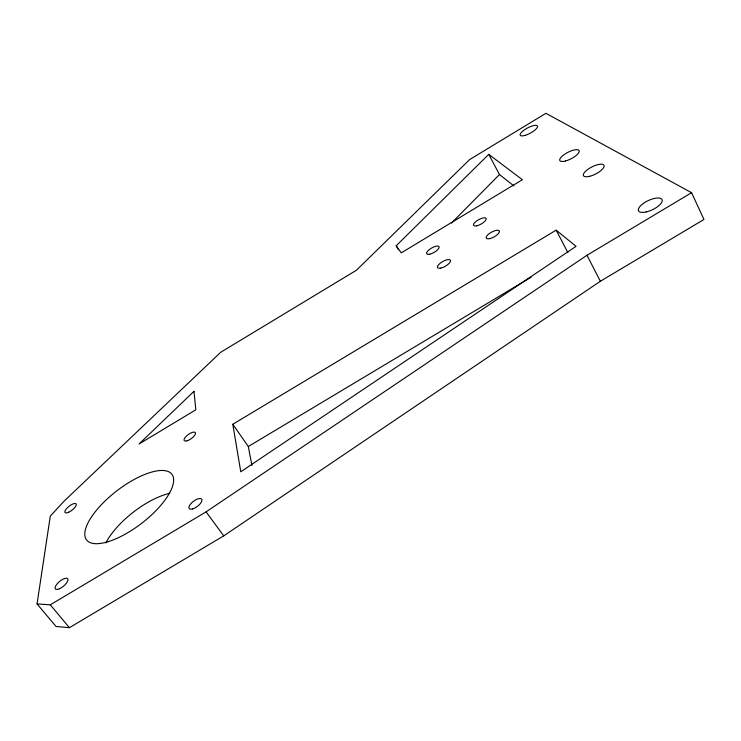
<?xml version="1.0" encoding="UTF-8"?>
<svg xmlns="http://www.w3.org/2000/svg" width="741" height="741" viewBox="0 0 741 741"><rect width="100%" height="100%" fill="white"/><g stroke="black" fill="none" stroke-linecap="round" stroke-linejoin="round"><path stroke-width="1.11" d="M37.05 603.924L50.295 516.088L63.967 501.277L220.744 352.244L356.449 270.224L469.609 159.602L545.913 113.317L691.585 192.697L703.95 219.456L600.349 281.265L223.736 535.863L69.404 627.683L56.02 626.469L37.05 603.924L50.295 604.823L206.091 511.864L586.992 255.265L691.585 192.697M451.501 223.05L499.48 174.543L488.745 154.35L396.185 245.78L398.51 249.745M232.794 424.269L556.176 230.136L576.044 246.345L240.769 471.795L232.794 424.269L248.309 446.517L251.894 465.459M248.309 446.517L531.186 277.153M488.745 154.35L522.386 179.72L401.27 252.857L396.185 245.78M499.48 174.543L513.958 185.954M50.295 604.823L69.404 627.683M206.091 511.864L223.736 535.863M556.176 230.136L567.838 252.542M586.992 255.265L600.349 281.265M105.833 542.912A53.324 21.35 -37.9 0 1 169.698 493.321M193.975 391.313L139.039 444.007L195.828 409.792L193.975 391.313M565.568 160.973A10.856 3.594 -27.3 0 0 579.193 150.775A10.856 3.594 -27.3 0 0 563.651 154.962A10.856 3.594 -27.3 0 0 565.568 160.973M646.161 211.954A13.051 5.039 -25.4 0 0 662.065 199.635A13.051 5.039 -25.4 0 0 642.549 204.007A13.051 5.039 -25.4 0 0 646.161 211.954M489.745 238.621A7.456 2.705 -28.8 0 0 499.443 231.331A7.456 2.705 -28.8 0 0 489.171 233.656A7.456 2.705 -28.8 0 0 489.745 238.621M108.066 541.708A53.843 20.442 -37.6 0 0 173.653 479.436A53.843 20.442 -37.6 0 0 105.963 500.11A53.843 20.442 -37.6 0 0 108.066 541.708M192.465 508.956A7.808 3.214 -36.9 0 0 201.941 499.925A7.808 3.214 -36.9 0 0 191.863 502.657A7.808 3.214 -36.9 0 0 192.465 508.956M59.419 588.789A7.994 3.075 -39.7 0 0 67.857 579.045A7.994 3.075 -39.7 0 0 57.289 583.686A7.994 3.075 -39.7 0 0 59.419 588.789M589.753 176.284A11.513 4.011 -26.8 0 0 604.072 165.456A11.513 4.011 -26.8 0 0 587.372 169.717A11.513 4.011 -26.8 0 0 589.753 176.284M525.082 135.381A9.781 2.955 -28.2 0 0 537.531 126.22A9.781 2.955 -28.2 0 0 523.868 130.24A9.781 2.955 -28.2 0 0 525.082 135.381M68.746 512.216A7.03 2.464 -38 0 0 76.212 504A7.03 2.464 -38 0 0 66.783 508.345A7.03 2.464 -38 0 0 68.746 512.216M429.734 254.191A7.123 2.51 -30 0 0 439.172 247.151A7.123 2.51 -30 0 0 429.724 249.272A7.123 2.51 -30 0 0 429.734 254.191M187.112 440.793A6.854 2.538 -35.7 0 0 195.513 433.105A6.854 2.538 -35.7 0 0 186.639 435.847A6.854 2.538 -35.7 0 0 187.112 440.793M476.852 225.783A7.178 2.51 -29 0 0 486.216 218.79A7.178 2.51 -29 0 0 476.417 221.114A7.178 2.51 -29 0 0 476.852 225.783M440.775 268.094A7.401 2.705 -29.8 0 0 450.547 260.758A7.401 2.705 -29.8 0 0 440.654 262.851A7.401 2.705 -29.8 0 0 440.775 268.094"/></g></svg>
